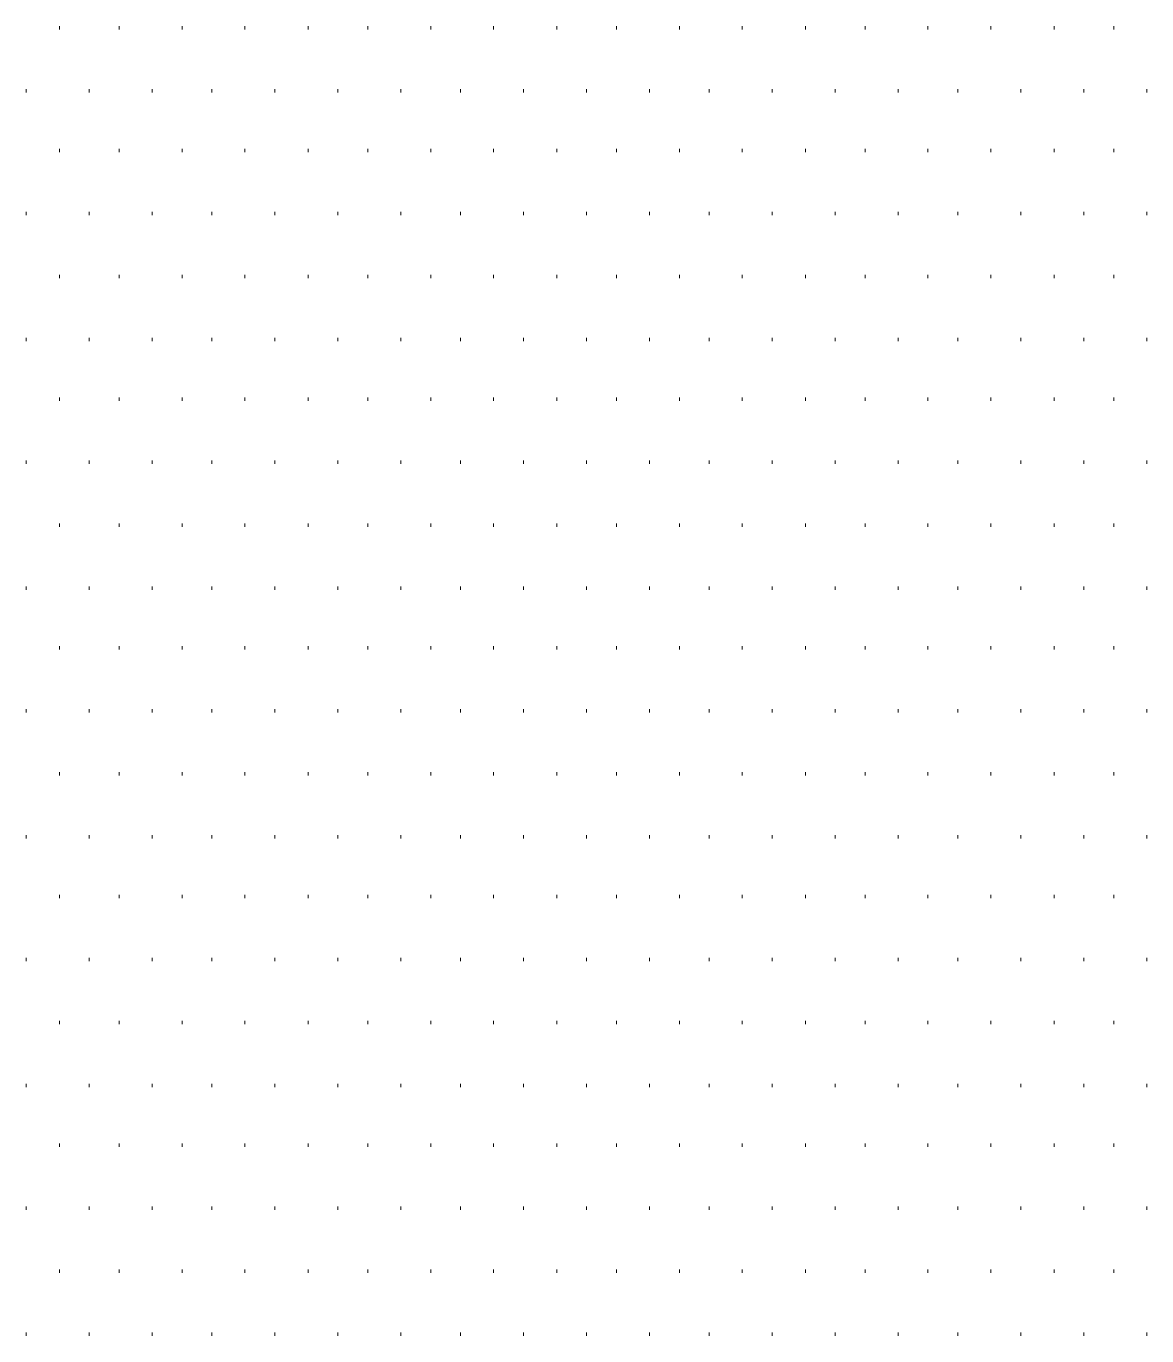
# Model space of a CAD drawing. Header units: millimetres. Extents: x -383313 to -161684, y -117025 to 99224.
# Drawn here: x -324947 to -323516, y -21867 to -20195 of the extents above; entities that cross this region are included whole.
import ezdxf

# ---------------------------------------------------------------- set-up
doc = ezdxf.new("R2010")
doc.units = ezdxf.units.MM
doc.header["$MEASUREMENT"] = 0
doc.layers.add('PDF_Geometry', color=7, linetype='Continuous')

# ---------------------------------------------------------------- blocks, each defined once
blk = doc.blocks.new('A$Cf5759c35')
at = {"layer": 'PDF_Geometry', "color": 8, "lineweight": 9}
for points in [[(33557.5, -1934.6), (33557.5, -1930.4)], [(33633.7, -1934.6), (33633.7, -1930.4)], [(33714.1, -1934.6), (33714.1, -1930.4)], [(33794.5, -1934.6), (33794.5, -1930.4)], [(33875, -1934.6), (33875, -1930.4)], [(33951.2, -1934.6), (33951.2, -1930.4)], [(34031.6, -1934.6), (34031.6, -1930.4)], [(34112, -1934.6), (34112, -1930.4)], [(34192.5, -1934.6), (34192.5, -1930.4)], [(34268.7, -1934.6), (34268.7, -1930.4)], [(34349.1, -1934.6), (34349.1, -1930.4)], [(34429.5, -1934.6), (34429.5, -1930.4)], [(34510, -1934.6), (34510, -1930.4)], [(34586.2, -1934.6), (34586.2, -1930.4)], [(34666.6, -1934.6), (34666.6, -1930.4)], [(34747, -1934.6), (34747, -1930.4)], [(34827.5, -1934.6), (34827.5, -1930.4)], [(34903.7, -1934.6), (34903.7, -1930.4)], [(33515.1, -2015.1), (33515.1, -2010.8)], [(33595.6, -2015.1), (33595.6, -2010.8)], [(33676, -2015.1), (33676, -2010.8)], [(33752.2, -2015.1), (33752.2, -2010.8)], [(33832.6, -2015.1), (33832.6, -2010.8)], [(33913.1, -2015.1), (33913.1, -2010.8)], [(33993.5, -2015.1), (33993.5, -2010.8)], [(34069.7, -2015.1), (34069.7, -2010.8)], [(34150.1, -2015.1), (34150.1, -2010.8)], [(34230.6, -2015.1), (34230.6, -2010.8)], [(34311, -2015.1), (34311, -2010.8)], [(34387.2, -2015.1), (34387.2, -2010.8)], [(34467.6, -2015.1), (34467.6, -2010.8)], [(34548.1, -2015.1), (34548.1, -2010.8)], [(34628.5, -2015.1), (34628.5, -2010.8)], [(34704.7, -2015.1), (34704.7, -2010.8)], [(34785.1, -2015.1), (34785.1, -2010.8)], [(34865.6, -2015.1), (34865.6, -2010.8)], [(34946, -2015.1), (34946, -2010.8)], [(33557.5, -2091.3), (33557.5, -2087)], [(33633.7, -2091.3), (33633.7, -2087)], [(33714.1, -2091.3), (33714.1, -2087)], [(33794.5, -2091.3), (33794.5, -2087)], [(33875, -2091.3), (33875, -2087)], [(33951.2, -2091.3), (33951.2, -2087)], [(34031.6, -2091.3), (34031.6, -2087)], [(34112, -2091.3), (34112, -2087)], [(34192.5, -2091.3), (34192.5, -2087)], [(34268.7, -2091.3), (34268.7, -2087)], [(34349.1, -2091.3), (34349.1, -2087)], [(34429.5, -2091.3), (34429.5, -2087)], [(34510, -2091.3), (34510, -2087)], [(34586.2, -2091.3), (34586.2, -2087)], [(34666.6, -2091.3), (34666.6, -2087)], [(34747, -2091.3), (34747, -2087)], [(34827.5, -2091.3), (34827.5, -2087)], [(34903.7, -2091.3), (34903.7, -2087)], [(33515.1, -2171.7), (33515.1, -2167.5)], [(33595.6, -2171.7), (33595.6, -2167.5)], [(33676, -2171.7), (33676, -2167.5)], [(33752.2, -2171.7), (33752.2, -2167.5)], [(33832.6, -2171.7), (33832.6, -2167.5)], [(33913.1, -2171.7), (33913.1, -2167.5)], [(33993.5, -2171.7), (33993.5, -2167.5)], [(34069.7, -2171.7), (34069.7, -2167.5)], [(34150.1, -2171.7), (34150.1, -2167.5)], [(34230.6, -2171.7), (34230.6, -2167.5)], [(34311, -2171.7), (34311, -2167.5)], [(34387.2, -2171.7), (34387.2, -2167.5)], [(34467.6, -2171.7), (34467.6, -2167.5)], [(34548.1, -2171.7), (34548.1, -2167.5)], [(34628.5, -2171.7), (34628.5, -2167.5)], [(34704.7, -2171.7), (34704.7, -2167.5)], [(34785.1, -2171.7), (34785.1, -2167.5)], [(34865.6, -2171.7), (34865.6, -2167.5)], [(34946, -2171.7), (34946, -2167.5)], [(33557.5, -2252.1), (33557.5, -2247.9)], [(33633.7, -2252.1), (33633.7, -2247.9)], [(33714.1, -2252.1), (33714.1, -2247.9)], [(33794.5, -2252.1), (33794.5, -2247.9)], [(33875, -2252.1), (33875, -2247.9)], [(33951.2, -2252.1), (33951.2, -2247.9)], [(34031.6, -2252.1), (34031.6, -2247.9)], [(34112, -2252.1), (34112, -2247.9)], [(34192.5, -2252.1), (34192.5, -2247.9)], [(34268.7, -2252.1), (34268.7, -2247.9)], [(34349.1, -2252.1), (34349.1, -2247.9)], [(34429.5, -2252.1), (34429.5, -2247.9)], [(34510, -2252.1), (34510, -2247.9)], [(34586.2, -2252.1), (34586.2, -2247.9)], [(34666.6, -2252.1), (34666.6, -2247.9)], [(34747, -2252.1), (34747, -2247.9)], [(34827.5, -2252.1), (34827.5, -2247.9)], [(34903.7, -2252.1), (34903.7, -2247.9)], [(33515.1, -2332.6), (33515.1, -2328.3)], [(33595.6, -2332.6), (33595.6, -2328.3)], [(33676, -2332.6), (33676, -2328.3)], [(33752.2, -2332.6), (33752.2, -2328.3)], [(33832.6, -2332.6), (33832.6, -2328.3)], [(33913.1, -2332.6), (33913.1, -2328.3)], [(33993.5, -2332.6), (33993.5, -2328.3)], [(34069.7, -2332.6), (34069.7, -2328.3)], [(34150.1, -2332.6), (34150.1, -2328.3)], [(34230.6, -2332.6), (34230.6, -2328.3)], [(34311, -2332.6), (34311, -2328.3)], [(34387.2, -2332.6), (34387.2, -2328.3)], [(34467.6, -2332.6), (34467.6, -2328.3)], [(34548.1, -2332.6), (34548.1, -2328.3)], [(34628.5, -2332.6), (34628.5, -2328.3)], [(34704.7, -2332.6), (34704.7, -2328.3)], [(34785.1, -2332.6), (34785.1, -2328.3)], [(34865.6, -2332.6), (34865.6, -2328.3)], [(34946, -2332.6), (34946, -2328.3)], [(33557.5, -2408.8), (33557.5, -2404.5)], [(33633.7, -2408.8), (33633.7, -2404.5)], [(33714.1, -2408.8), (33714.1, -2404.5)], [(33794.5, -2408.8), (33794.5, -2404.5)], [(33875, -2408.8), (33875, -2404.5)], [(33951.2, -2408.8), (33951.2, -2404.5)], [(34031.6, -2408.8), (34031.6, -2404.5)], [(34112, -2408.8), (34112, -2404.5)], [(34192.5, -2408.8), (34192.5, -2404.5)], [(34268.7, -2408.8), (34268.7, -2404.5)], [(34349.1, -2408.8), (34349.1, -2404.5)], [(34429.5, -2408.8), (34429.5, -2404.5)], [(34510, -2408.8), (34510, -2404.5)], [(34586.2, -2408.8), (34586.2, -2404.5)], [(34666.6, -2408.8), (34666.6, -2404.5)], [(34747, -2408.8), (34747, -2404.5)], [(34827.5, -2408.8), (34827.5, -2404.5)], [(34903.7, -2408.8), (34903.7, -2404.5)], [(33515.1, -2489.2), (33515.1, -2485)], [(33595.6, -2489.2), (33595.6, -2485)], [(33676, -2489.2), (33676, -2485)], [(33752.2, -2489.2), (33752.2, -2485)], [(33832.6, -2489.2), (33832.6, -2485)], [(33913.1, -2489.2), (33913.1, -2485)], [(33993.5, -2489.2), (33993.5, -2485)], [(34069.7, -2489.2), (34069.7, -2485)], [(34150.1, -2489.2), (34150.1, -2485)], [(34230.6, -2489.2), (34230.6, -2485)], [(34311, -2489.2), (34311, -2485)], [(34387.2, -2489.2), (34387.2, -2485)], [(34467.6, -2489.2), (34467.6, -2485)], [(34548.1, -2489.2), (34548.1, -2485)], [(34628.5, -2489.2), (34628.5, -2485)], [(34704.7, -2489.2), (34704.7, -2485)], [(34785.1, -2489.2), (34785.1, -2485)], [(34865.6, -2489.2), (34865.6, -2485)], [(34946, -2489.2), (34946, -2485)], [(33557.5, -2569.6), (33557.5, -2565.4)], [(33633.7, -2569.6), (33633.7, -2565.4)], [(33714.1, -2569.6), (33714.1, -2565.4)], [(33794.5, -2569.6), (33794.5, -2565.4)], [(33875, -2569.6), (33875, -2565.4)], [(33951.2, -2569.6), (33951.2, -2565.4)], [(34031.6, -2569.6), (34031.6, -2565.4)], [(34112, -2569.6), (34112, -2565.4)], [(34192.5, -2569.6), (34192.5, -2565.4)], [(34268.7, -2569.6), (34268.7, -2565.4)], [(34349.1, -2569.6), (34349.1, -2565.4)], [(34429.5, -2569.6), (34429.5, -2565.4)], [(34510, -2569.6), (34510, -2565.4)], [(34586.2, -2569.6), (34586.2, -2565.4)], [(34666.6, -2569.6), (34666.6, -2565.4)], [(34747, -2569.6), (34747, -2565.4)], [(34827.5, -2569.6), (34827.5, -2565.4)], [(34903.7, -2569.6), (34903.7, -2565.4)], [(33515.1, -2650.1), (33515.1, -2645.8)], [(33595.6, -2650.1), (33595.6, -2645.8)], [(33676, -2650.1), (33676, -2645.8)], [(33752.2, -2650.1), (33752.2, -2645.8)], [(33832.6, -2650.1), (33832.6, -2645.8)], [(33913.1, -2650.1), (33913.1, -2645.8)], [(33993.5, -2650.1), (33993.5, -2645.8)], [(34069.7, -2650.1), (34069.7, -2645.8)], [(34150.1, -2650.1), (34150.1, -2645.8)], [(34230.6, -2650.1), (34230.6, -2645.8)], [(34311, -2650.1), (34311, -2645.8)], [(34387.2, -2650.1), (34387.2, -2645.8)], [(34467.6, -2650.1), (34467.6, -2645.8)], [(34548.1, -2650.1), (34548.1, -2645.8)], [(34628.5, -2650.1), (34628.5, -2645.8)], [(34704.7, -2650.1), (34704.7, -2645.8)], [(34785.1, -2650.1), (34785.1, -2645.8)], [(34865.6, -2650.1), (34865.6, -2645.8)], [(34946, -2650.1), (34946, -2645.8)], [(33557.5, -2726.3), (33557.5, -2722)], [(33633.7, -2726.3), (33633.7, -2722)], [(33714.1, -2726.3), (33714.1, -2722)], [(33794.5, -2726.3), (33794.5, -2722)], [(33875, -2726.3), (33875, -2722)], [(33951.2, -2726.3), (33951.2, -2722)], [(34031.6, -2726.3), (34031.6, -2722)], [(34112, -2726.3), (34112, -2722)], [(34192.5, -2726.3), (34192.5, -2722)], [(34268.7, -2726.3), (34268.7, -2722)], [(34349.1, -2726.3), (34349.1, -2722)], [(34429.5, -2726.3), (34429.5, -2722)], [(34510, -2726.3), (34510, -2722)], [(34586.2, -2726.3), (34586.2, -2722)], [(34666.6, -2726.3), (34666.6, -2722)], [(34747, -2726.3), (34747, -2722)], [(34827.5, -2726.3), (34827.5, -2722)], [(34903.7, -2726.3), (34903.7, -2722)], [(33515.1, -2806.7), (33515.1, -2802.5)], [(33595.6, -2806.7), (33595.6, -2802.5)], [(33676, -2806.7), (33676, -2802.5)], [(33752.2, -2806.7), (33752.2, -2802.5)], [(33832.6, -2806.7), (33832.6, -2802.5)], [(33913.1, -2806.7), (33913.1, -2802.5)], [(33993.5, -2806.7), (33993.5, -2802.5)], [(34069.7, -2806.7), (34069.7, -2802.5)], [(34150.1, -2806.7), (34150.1, -2802.5)], [(34230.6, -2806.7), (34230.6, -2802.5)], [(34311, -2806.7), (34311, -2802.5)], [(34387.2, -2806.7), (34387.2, -2802.5)], [(34467.6, -2806.7), (34467.6, -2802.5)], [(34548.1, -2806.7), (34548.1, -2802.5)], [(34628.5, -2806.7), (34628.5, -2802.5)], [(34704.7, -2806.7), (34704.7, -2802.5)], [(34785.1, -2806.7), (34785.1, -2802.5)], [(34865.6, -2806.7), (34865.6, -2802.5)], [(34946, -2806.7), (34946, -2802.5)], [(33557.5, -2887.1), (33557.5, -2882.9)], [(33633.7, -2887.1), (33633.7, -2882.9)], [(33714.1, -2887.1), (33714.1, -2882.9)], [(33794.5, -2887.1), (33794.5, -2882.9)], [(33875, -2887.1), (33875, -2882.9)], [(33951.2, -2887.1), (33951.2, -2882.9)], [(34031.6, -2887.1), (34031.6, -2882.9)], [(34112, -2887.1), (34112, -2882.9)], [(34192.5, -2887.1), (34192.5, -2882.9)], [(34268.7, -2887.1), (34268.7, -2882.9)], [(34349.1, -2887.1), (34349.1, -2882.9)], [(34429.5, -2887.1), (34429.5, -2882.9)], [(34510, -2887.1), (34510, -2882.9)], [(34586.2, -2887.1), (34586.2, -2882.9)], [(34666.6, -2887.1), (34666.6, -2882.9)], [(34747, -2887.1), (34747, -2882.9)], [(34827.5, -2887.1), (34827.5, -2882.9)], [(34903.7, -2887.1), (34903.7, -2882.9)], [(33515.1, -2967.6), (33515.1, -2963.3)], [(33595.6, -2967.6), (33595.6, -2963.3)], [(33676, -2967.6), (33676, -2963.3)], [(33752.2, -2967.6), (33752.2, -2963.3)], [(33832.6, -2967.6), (33832.6, -2963.3)], [(33913.1, -2967.6), (33913.1, -2963.3)], [(33993.5, -2967.6), (33993.5, -2963.3)], [(34069.7, -2967.6), (34069.7, -2963.3)], [(34150.1, -2967.6), (34150.1, -2963.3)], [(34230.6, -2967.6), (34230.6, -2963.3)], [(34311, -2967.6), (34311, -2963.3)], [(34387.2, -2967.6), (34387.2, -2963.3)], [(34467.6, -2967.6), (34467.6, -2963.3)], [(34548.1, -2967.6), (34548.1, -2963.3)], [(34628.5, -2967.6), (34628.5, -2963.3)], [(34704.7, -2967.6), (34704.7, -2963.3)], [(34785.1, -2967.6), (34785.1, -2963.3)], [(34865.6, -2967.6), (34865.6, -2963.3)], [(34946, -2967.6), (34946, -2963.3)], [(33557.5, -3043.8), (33557.5, -3039.5)], [(33633.7, -3043.8), (33633.7, -3039.5)], [(33714.1, -3043.8), (33714.1, -3039.5)], [(33794.5, -3043.8), (33794.5, -3039.5)], [(33875, -3043.8), (33875, -3039.5)], [(33951.2, -3043.8), (33951.2, -3039.5)], [(34031.6, -3043.8), (34031.6, -3039.5)], [(34112, -3043.8), (34112, -3039.5)], [(34192.5, -3043.8), (34192.5, -3039.5)], [(34268.7, -3043.8), (34268.7, -3039.5)], [(34349.1, -3043.8), (34349.1, -3039.5)], [(34429.5, -3043.8), (34429.5, -3039.5)], [(34510, -3043.8), (34510, -3039.5)], [(34586.2, -3043.8), (34586.2, -3039.5)], [(34666.6, -3043.8), (34666.6, -3039.5)], [(34747, -3043.8), (34747, -3039.5)], [(34827.5, -3043.8), (34827.5, -3039.5)], [(34903.7, -3043.8), (34903.7, -3039.5)], [(33515.1, -3124.2), (33515.1, -3120)], [(33595.6, -3124.2), (33595.6, -3120)], [(33676, -3124.2), (33676, -3120)], [(33752.2, -3124.2), (33752.2, -3120)], [(33832.6, -3124.2), (33832.6, -3120)], [(33913.1, -3124.2), (33913.1, -3120)], [(33993.5, -3124.2), (33993.5, -3120)], [(34069.7, -3124.2), (34069.7, -3120)], [(34150.1, -3124.2), (34150.1, -3120)], [(34230.6, -3124.2), (34230.6, -3120)], [(34311, -3124.2), (34311, -3120)], [(34387.2, -3124.2), (34387.2, -3120)], [(34467.6, -3124.2), (34467.6, -3120)], [(34548.1, -3124.2), (34548.1, -3120)], [(34628.5, -3124.2), (34628.5, -3120)], [(34704.7, -3124.2), (34704.7, -3120)], [(34785.1, -3124.2), (34785.1, -3120)], [(34865.6, -3124.2), (34865.6, -3120)], [(34946, -3124.2), (34946, -3120)], [(33557.5, -3204.6), (33557.5, -3200.4)], [(33633.7, -3204.6), (33633.7, -3200.4)], [(33714.1, -3204.6), (33714.1, -3200.4)], [(33794.5, -3204.6), (33794.5, -3200.4)], [(33875, -3204.6), (33875, -3200.4)], [(33951.2, -3204.6), (33951.2, -3200.4)], [(34031.6, -3204.6), (34031.6, -3200.4)], [(34112, -3204.6), (34112, -3200.4)], [(34192.5, -3204.6), (34192.5, -3200.4)], [(34268.7, -3204.6), (34268.7, -3200.4)], [(34349.1, -3204.6), (34349.1, -3200.4)], [(34429.5, -3204.6), (34429.5, -3200.4)], [(34510, -3204.6), (34510, -3200.4)], [(34586.2, -3204.6), (34586.2, -3200.4)], [(34666.6, -3204.6), (34666.6, -3200.4)], [(34747, -3204.6), (34747, -3200.4)], [(34827.5, -3204.6), (34827.5, -3200.4)], [(34903.7, -3204.6), (34903.7, -3200.4)], [(33515.1, -3285.1), (33515.1, -3280.8)], [(33595.6, -3285.1), (33595.6, -3280.8)], [(33676, -3285.1), (33676, -3280.8)], [(33752.2, -3285.1), (33752.2, -3280.8)], [(33832.6, -3285.1), (33832.6, -3280.8)], [(33913.1, -3285.1), (33913.1, -3280.8)], [(33993.5, -3285.1), (33993.5, -3280.8)], [(34069.7, -3285.1), (34069.7, -3280.8)], [(34150.1, -3285.1), (34150.1, -3280.8)], [(34230.6, -3285.1), (34230.6, -3280.8)], [(34311, -3285.1), (34311, -3280.8)], [(34387.2, -3285.1), (34387.2, -3280.8)], [(34467.6, -3285.1), (34467.6, -3280.8)], [(34548.1, -3285.1), (34548.1, -3280.8)], [(34628.5, -3285.1), (34628.5, -3280.8)], [(34704.7, -3285.1), (34704.7, -3280.8)], [(34785.1, -3285.1), (34785.1, -3280.8)], [(34865.6, -3285.1), (34865.6, -3280.8)], [(34946, -3285.1), (34946, -3280.8)], [(33557.5, -3361.3), (33557.5, -3357)], [(33633.7, -3361.3), (33633.7, -3357)], [(33714.1, -3361.3), (33714.1, -3357)], [(33794.5, -3361.3), (33794.5, -3357)], [(33875, -3361.3), (33875, -3357)], [(33951.2, -3361.3), (33951.2, -3357)], [(34031.6, -3361.3), (34031.6, -3357)], [(34112, -3361.3), (34112, -3357)], [(34192.5, -3361.3), (34192.5, -3357)], [(34268.7, -3361.3), (34268.7, -3357)], [(34349.1, -3361.3), (34349.1, -3357)], [(34429.5, -3361.3), (34429.5, -3357)], [(34510, -3361.3), (34510, -3357)], [(34586.2, -3361.3), (34586.2, -3357)], [(34666.6, -3361.3), (34666.6, -3357)], [(34747, -3361.3), (34747, -3357)], [(34827.5, -3361.3), (34827.5, -3357)], [(34903.7, -3361.3), (34903.7, -3357)], [(33515.1, -3441.7), (33515.1, -3437.5)], [(33595.6, -3441.7), (33595.6, -3437.5)], [(33676, -3441.7), (33676, -3437.5)], [(33752.2, -3441.7), (33752.2, -3437.5)], [(33832.6, -3441.7), (33832.6, -3437.5)], [(33913.1, -3441.7), (33913.1, -3437.5)], [(33993.5, -3441.7), (33993.5, -3437.5)], [(34069.7, -3441.7), (34069.7, -3437.5)], [(34150.1, -3441.7), (34150.1, -3437.5)], [(34230.6, -3441.7), (34230.6, -3437.5)], [(34311, -3441.7), (34311, -3437.5)], [(34387.2, -3441.7), (34387.2, -3437.5)], [(34467.6, -3441.7), (34467.6, -3437.5)], [(34548.1, -3441.7), (34548.1, -3437.5)], [(34628.5, -3441.7), (34628.5, -3437.5)], [(34704.7, -3441.7), (34704.7, -3437.5)], [(34785.1, -3441.7), (34785.1, -3437.5)], [(34865.6, -3441.7), (34865.6, -3437.5)], [(34946, -3441.7), (34946, -3437.5)], [(33557.5, -3522.1), (33557.5, -3517.9)], [(33633.7, -3522.1), (33633.7, -3517.9)], [(33714.1, -3522.1), (33714.1, -3517.9)], [(33794.5, -3522.1), (33794.5, -3517.9)], [(33875, -3522.1), (33875, -3517.9)], [(33951.2, -3522.1), (33951.2, -3517.9)], [(34031.6, -3522.1), (34031.6, -3517.9)], [(34112, -3522.1), (34112, -3517.9)], [(34192.5, -3522.1), (34192.5, -3517.9)], [(34268.7, -3522.1), (34268.7, -3517.9)], [(34349.1, -3522.1), (34349.1, -3517.9)], [(34429.5, -3522.1), (34429.5, -3517.9)], [(34510, -3522.1), (34510, -3517.9)], [(34586.2, -3522.1), (34586.2, -3517.9)], [(34666.6, -3522.1), (34666.6, -3517.9)], [(34747, -3522.1), (34747, -3517.9)], [(34827.5, -3522.1), (34827.5, -3517.9)], [(34903.7, -3522.1), (34903.7, -3517.9)], [(33515.1, -3602.6), (33515.1, -3598.3)], [(33595.6, -3602.6), (33595.6, -3598.3)], [(33676, -3602.6), (33676, -3598.3)], [(33752.2, -3602.6), (33752.2, -3598.3)], [(33832.6, -3602.6), (33832.6, -3598.3)], [(33913.1, -3602.6), (33913.1, -3598.3)], [(33993.5, -3602.6), (33993.5, -3598.3)], [(34069.7, -3602.6), (34069.7, -3598.3)], [(34150.1, -3602.6), (34150.1, -3598.3)], [(34230.6, -3602.6), (34230.6, -3598.3)], [(34311, -3602.6), (34311, -3598.3)], [(34387.2, -3602.6), (34387.2, -3598.3)], [(34467.6, -3602.6), (34467.6, -3598.3)], [(34548.1, -3602.6), (34548.1, -3598.3)], [(34628.5, -3602.6), (34628.5, -3598.3)], [(34704.7, -3602.6), (34704.7, -3598.3)], [(34785.1, -3602.6), (34785.1, -3598.3)], [(34865.6, -3602.6), (34865.6, -3598.3)], [(34946, -3602.6), (34946, -3598.3)]]:
    blk.add_lwpolyline(points, dxfattribs=at)

msp = doc.modelspace()

# ---------------------------------------------------------------- block references
at = {"ltscale": 100}
msp.add_blockref('A$Cf5759c35', (-358461.97282, -18264.93104), dxfattribs=at)

doc.saveas('drawing.dxf')
